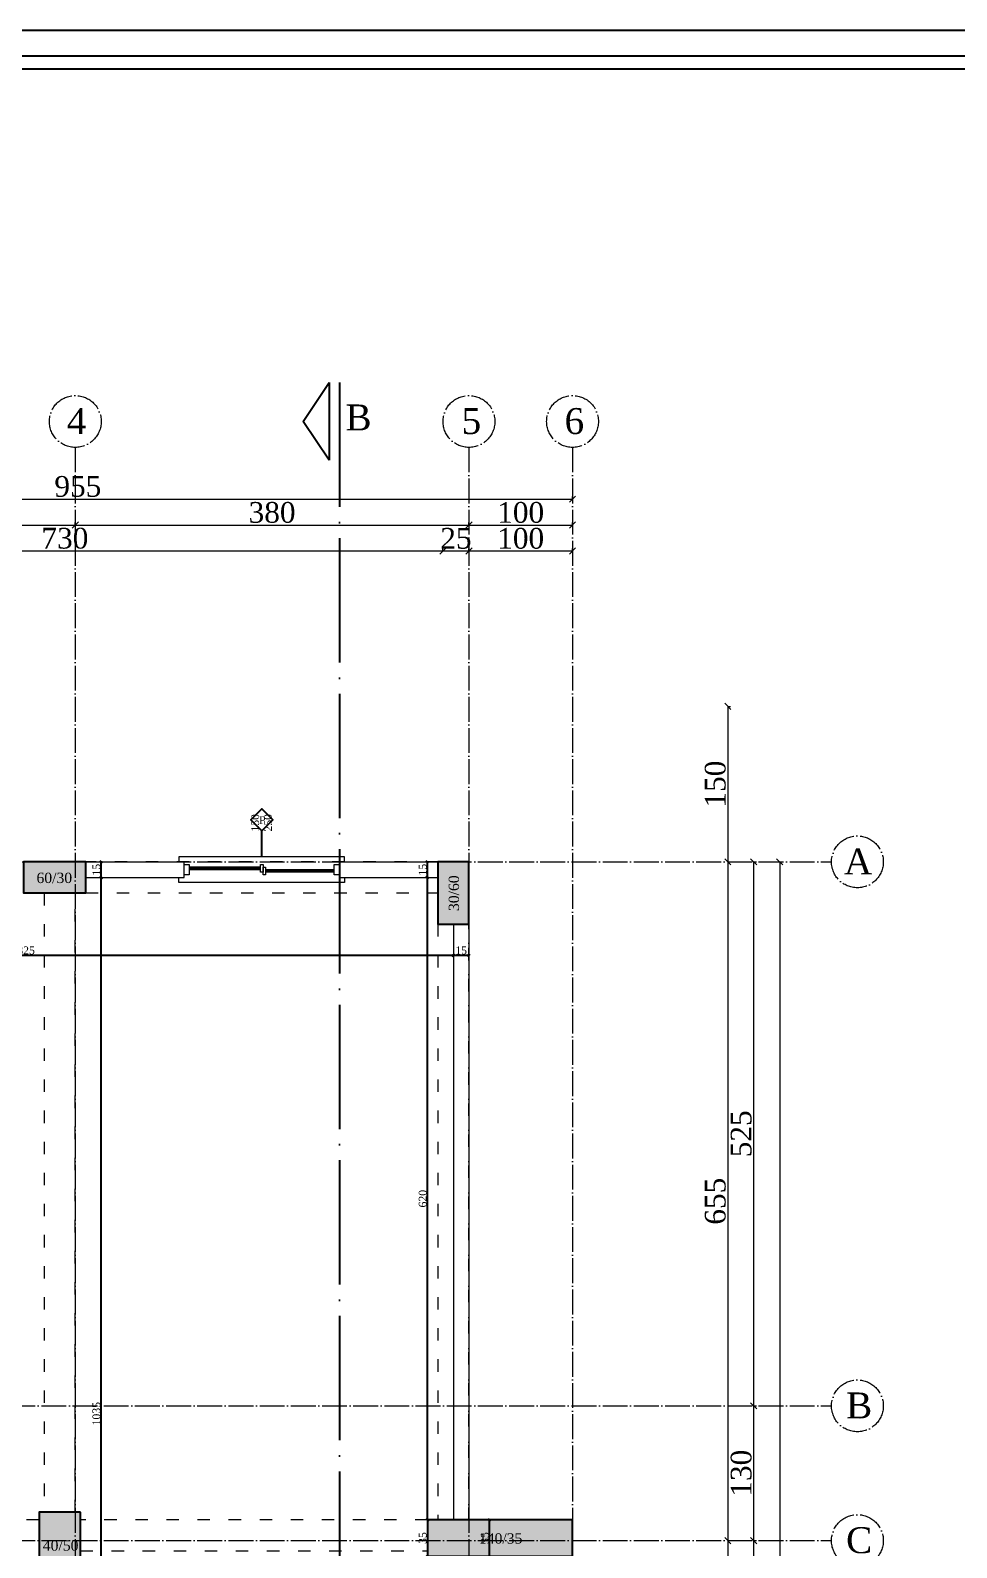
# Model space of a CAD drawing. Header units: metres. Extents: x -5196 to 34307, y 7076 to 19260.
# Drawn here: x 10889 to 11783, y 10710 to 12174 of the extents above; entities that cross this region are included whole.
import ezdxf

# ---------------------------------------------------------------- set-up
doc = ezdxf.new("R2010")
doc.units = ezdxf.units.M
doc.linetypes.add('ACAD_ISO03W100', pattern=[30, 12, -18])
doc.linetypes.add('ACAD_ISO04W100', pattern=[30, 24, -3, 0, -3])
doc.layers.add('YLZ-AKS', color=7, linetype='ACAD_ISO04W100', lineweight=5, true_color=0x2e2f36)
doc.layers.add('YLZ-TARAMA', color=7, linetype='Continuous', lineweight=5, true_color=0x686d6c)
for name, color, linetype, lineweight in [('YLZ-DUVAR', 151, 'Continuous', 20), ('YLZ-PENCERE', 231, 'Continuous', 5), ('YLZ-TEFRİŞ', 191, 'Continuous', 20), ('YLZ-ÖLÇÜ', 251, 'Continuous', 5)]:
    doc.layers.add(name, color=color, linetype=linetype, lineweight=lineweight)
for name, color, linetype in [('YLZ-Kesit Çizgisi', 10, 'Continuous'), ('YLZ-KOLON', 191, 'Continuous'), ('YLZ-PAFTA', 165, 'Continuous'), ('YLZ-YAZI', 113, 'Continuous')]:
    doc.layers.add(name, color=color, linetype=linetype)
doc.layers.add('YLZ-KİRİŞ', color=123, linetype='ACAD_ISO03W100', lineweight=5, transparency=0.5)
doc.styles.add('ARIAL', font='times.ttf')
doc.dimstyles.new('YLZ - Dış Ölçü', dxfattribs={"dimscale": 2, "dimtxt": 10, "dimasz": 3, "dimexe": 1.25, "dimexo": 1, "dimgap": 1, "dimtad": 1, "dimdec": 1, "dimrnd": 0.5, "dimtxsty": 'ARIAL', "dimblk": 'OBLIQUE', "dimcen": 1, "dimclrd": 250, "dimclre": 250, "dimclrt": 150, "dimadec": 0, "dimazin": 0, "dimtfac": 1, "dimtdec": 1, "dimtmove": 1, "dimatfit": 3, "dimldrblk": 'OBLIQUE', "dimfxl": 0, "dimarcsym": 0})
doc.dimstyles.new('YLZ - İç Ölçü', dxfattribs={"dimscale": 0.75, "dimtxt": 10, "dimasz": 3, "dimexe": 1.25, "dimexo": 1, "dimgap": 1, "dimtad": 1, "dimdec": 1, "dimrnd": 0.5, "dimtxsty": 'ARIAL', "dimblk": 'OBLIQUE', "dimcen": 1, "dimclrd": 256, "dimclre": 256, "dimclrt": 125, "dimadec": 0, "dimazin": 0, "dimtfac": 1, "dimtdec": 1, "dimtmove": 1, "dimatfit": 3, "dimldrblk": 'OBLIQUE', "dimfxl": 0, "dimarcsym": 0})

# ---------------------------------------------------------------- blocks, each defined once
blk = doc.blocks.new('Aks')
at = {"layer": 'YLZ-AKS'}
for p, q in [((479570.8, 4514594.6), (479570.8, 4512399.6)), ((479950.8, 4514594.6), (479950.8, 4512399.6)), ((480050.8, 4514594.6), (480050.8, 4512399.6)), ((478845.8, 4514194.6), (480300.8, 4514194.6)), ((478845.8, 4513669.6), (480300.8, 4513669.6)), ((478845.8, 4513539.6), (480300.8, 4513539.6))]:
    blk.add_line(p, q, dxfattribs=at)
for centre in [(479570.8, 4514619.6), (479950.8, 4514619.6), (480050.8, 4514619.6), (480325.8, 4514194.6), (480325.8, 4513669.6), (480325.8, 4513539.6)]:
    blk.add_circle(centre, 25, dxfattribs=at)
at = {"layer": 'YLZ-Kesit Çizgisi', "linetype": 'ACAD_ISO04W100', "ltscale": 5}
blk.add_line((479825.8, 4514657.1), (479825.8, 4512337.1), dxfattribs=at)
blk.add_lwpolyline([(479815.8, 4514582.1), (479790.8, 4514619.6), (479815.8, 4514657.1), (479815.8, 4514582.1)], dxfattribs=at)
at = {"layer": 'YLZ-Kesit Çizgisi', "linetype": 'ACAD_ISO04W100', "ltscale": 5, "insert": (479831.6, 4514636), "char_height": 25, "attachment_point": 1, "style": 'ARIAL'}
blk.add_mtext_dynamic_manual_height_columns('B', width=209.742, gutter_width=12.5, heights=[104], dxfattribs=at)
at = {"layer": 'YLZ-YAZI', "char_height": 25, "attachment_point": 1, "style": 'ARIAL'}
for s, insert in [('\\pi7.45917;4', (479555.1, 4514632.5)), ('\\pi8.63076;5', (479935.1, 4514632.5)), ('\\pi8.03595;6', (480035.1, 4514632.5)), ('\\pi2.78181;A', (480310.1, 4514207.5)), ('\\pi4.7645;B', (480310.1, 4513682.5)), ('\\pi4.75549;C', (480310.1, 4513552.5))]:
    blk.add_mtext_dynamic_manual_height_columns(s, width=31.519, gutter_width=12.5, heights=[8.55], dxfattribs=dict(at, insert=insert))
blk = doc.blocks.new('2. B.K. Kolon Plan')
at = {"layer": 'YLZ-TARAMA'}
h = blk.add_hatch(dxfattribs=at)
h.set_pattern_fill('ANSI33', color=256, angle=-90)
h.set_pattern_definition([(315, (-464579.172, -4496445.85), (4.4901280605, 4.4901280605), []), (315, (-464579.172, -4496450.34), (4.4901280605, 4.4901280605), [3.175, -1.5875])])
h.paths.add_polyline_path([(10668.2, 8741.9), (10638.2, 8741.9), (10638.2, 8681.9), (10668.2, 8681.9)])
h.paths.add_polyline_path([(11123.2, 8741.9), (11063.2, 8741.9), (11063.2, 8711.9), (11123.2, 8711.9)])
h.paths.add_polyline_path([(11493.2, 8741.9), (11463.2, 8741.9), (11463.2, 8716.9), (11463.2, 8681.9), (11493.2, 8681.9)])
h.paths.add_polyline_path([(10778.2, 8111.9), (10638.2, 8111.9), (10638.2, 8076.9), (10778.2, 8076.9)])
h.paths.add_polyline_path([(11118.2, 8086.9), (11118.2, 8114.4), (11078.2, 8114.4), (11078.2, 8076.9), (11078.2, 8054.4), (11118.2, 8054.4)])
h.paths.add_polyline_path([(11593.2, 8106.9), (11453.2, 8106.9), (11453.2, 8071.9), (11593.2, 8071.9)])
h.paths.add_polyline_path([(10898.2, 7481.9), (10738.2, 7481.9), (10738.2, 7451.9), (10898.2, 7451.9)])
h.paths.add_polyline_path([(11118.2, 7491.9), (11078.2, 7491.9), (11078.2, 7441.9), (11118.2, 7441.9)])
h.paths.add_polyline_path([(11593.2, 7511.9), (11563.2, 7511.9), (11563.2, 7451.9), (11593.2, 7451.9)])
h.paths.add_polyline_path([(10893.2, 7256.9), (10863.2, 7256.9), (10863.2, 7196.9), (10893.2, 7196.9), (10893.2, 7226.9)])
h.paths.add_polyline_path([(11113.2, 7256.9), (11083.2, 7256.9), (11083.2, 7196.9), (11113.2, 7196.9)])
h.paths.add_polyline_path([(11593.2, 7226.9), (11563.2, 7226.9), (11533.2, 7226.9), (11533.2, 7196.9), (11593.2, 7196.9)])
at = {"layer": 'YLZ-KİRİŞ'}
for points in [[(11123.2, 8711.9), (11463.2, 8711.9), (11463.2, 8741.9), (11123.2, 8741.9)], [(11113.2, 8711.9), (11083.2, 8711.9), (11083.2, 8114.4), (11113.2, 8114.4)], [(11493.2, 8681.9), (11463.2, 8681.9), (11463.2, 8106.9), (11493.2, 8106.9)], [(10778.2, 8076.9), (11078.2, 8076.9), (11078.2, 8106.9), (10778.2, 8106.9)], [(11453.2, 8106.9), (11118.2, 8106.9), (11118.2, 8076.9), (11453.2, 8076.9)]]:
    blk.add_lwpolyline(points, close=True, dxfattribs=at)
at = {"layer": 'YLZ-KOLON'}
for points in [[(11123.2, 8741.9), (11063.2, 8741.9), (11063.2, 8711.9), (11123.2, 8711.9)], [(11463.2, 8741.9), (11463.2, 8681.9), (11493.2, 8681.9), (11493.2, 8741.9)], [(11118.2, 8114.4), (11078.2, 8114.4), (11078.2, 8054.4), (11118.2, 8054.4)], [(11593.2, 8106.9), (11453.2, 8106.9), (11453.2, 8071.9), (11593.2, 8071.9)]]:
    blk.add_lwpolyline(points, close=True, dxfattribs=at)
at = {"layer": 'YLZ-YAZI', "char_height": 10, "attachment_point": 1, "style": 'ARIAL'}
for s, insert in [('\\pi27.02623;60/30', (11048.7, 8731.5)), ('\\pi26.82435;40/50', (11055, 8087.2)), ('\\pi24.10626;140/35', (11478.7, 8094))]:
    blk.add_mtext_dynamic_manual_height_columns(s, width=86.525, gutter_width=12.5, heights=[18.5], dxfattribs=dict(at, insert=insert))
at = {"layer": 'YLZ-YAZI', "insert": (11473.6, 8667.5), "char_height": 10, "attachment_point": 1, "rotation": 90, "style": 'ARIAL'}
blk.add_mtext_dynamic_manual_height_columns('\\pi27.0082;30/60', width=86.525, gutter_width=12.5, heights=[18.5], dxfattribs=at)
blk = doc.blocks.new('_Oblique')
at = {"color": 0, "linetype": 'ByBlock', "lineweight": -2}
blk.add_line((-0.5, -0.5), (0.5, 0.5), dxfattribs=at)
blk = doc.blocks.new('*D6072')
at = {"layer": 'Defpoints', "color": 0, "transparency": 16777216}
for p in [(482190, 4517160.7), (483145, 4517160.7), (483145, 4517160.7)]:
    blk.add_point(p, dxfattribs=at)
at = {"layer": 'YLZ-ÖLÇÜ', "color": 250, "lineweight": -2, "transparency": 16777216}
for p, q in [((482190, 4517160.7), (482190, 4517163.2)), ((483145, 4517160.7), (483145, 4517163.2)), ((482190, 4517160.7), (483145, 4517160.7))]:
    blk.add_line(p, q, dxfattribs=at)
at = {"layer": 'YLZ-ÖLÇÜ', "color": 250, "lineweight": -2, "transparency": 16777216, "xscale": 6, "yscale": 6, "zscale": 6, "rotation": 180}
blk.add_blockref('_Oblique', (482190, 4517160.7), dxfattribs=at)
at = {"layer": 'YLZ-ÖLÇÜ', "color": 250, "lineweight": -2, "transparency": 16777216, "xscale": 6, "yscale": 6, "zscale": 6}
blk.add_blockref('_Oblique', (483145, 4517160.7), dxfattribs=at)
at = {"layer": 'YLZ-ÖLÇÜ', "color": 150, "transparency": 16777216, "insert": (482667.5, 4517172.9), "char_height": 20, "attachment_point": 5, "style": 'ARIAL'}
blk.add_mtext('955', dxfattribs=at)
blk = doc.blocks.new('*D6078')
at = {"layer": 'Defpoints', "color": 0, "transparency": 16777216}
for p in [(483045, 4517135.7), (483145, 4517135.7), (483145, 4517135.7)]:
    blk.add_point(p, dxfattribs=at)
at = {"layer": 'YLZ-ÖLÇÜ', "color": 250, "lineweight": -2, "transparency": 16777216}
for p, q in [((483045, 4517135.7), (483045, 4517138.2)), ((483045, 4517135.7), (483145, 4517135.7)), ((483145, 4517135.7), (483145, 4517138.2))]:
    blk.add_line(p, q, dxfattribs=at)
at = {"layer": 'YLZ-ÖLÇÜ', "color": 250, "lineweight": -2, "transparency": 16777216, "xscale": 6, "yscale": 6, "zscale": 6, "rotation": 180}
blk.add_blockref('_Oblique', (483045, 4517135.7), dxfattribs=at)
at = {"layer": 'YLZ-ÖLÇÜ', "color": 250, "lineweight": -2, "transparency": 16777216, "xscale": 6, "yscale": 6, "zscale": 6}
blk.add_blockref('_Oblique', (483145, 4517135.7), dxfattribs=at)
at = {"layer": 'YLZ-ÖLÇÜ', "color": 150, "transparency": 16777216, "insert": (483095, 4517147.8), "char_height": 20, "attachment_point": 5, "style": 'ARIAL'}
blk.add_mtext('100', dxfattribs=at)
blk = doc.blocks.new('*D6080')
at = {"layer": 'Defpoints', "color": 0, "transparency": 16777216}
for p in [(482290, 4517110.7), (483020, 4517110.7), (483020, 4517110.7)]:
    blk.add_point(p, dxfattribs=at)
at = {"layer": 'YLZ-ÖLÇÜ', "color": 250, "lineweight": -2, "transparency": 16777216}
for p, q in [((482290, 4517110.7), (482290, 4517113.2)), ((482290, 4517110.7), (483020, 4517110.7)), ((483020, 4517110.7), (483020, 4517113.2))]:
    blk.add_line(p, q, dxfattribs=at)
at = {"layer": 'YLZ-ÖLÇÜ', "color": 250, "lineweight": -2, "transparency": 16777216, "xscale": 6, "yscale": 6, "zscale": 6, "rotation": 180}
blk.add_blockref('_Oblique', (482290, 4517110.7), dxfattribs=at)
at = {"layer": 'YLZ-ÖLÇÜ', "color": 250, "lineweight": -2, "transparency": 16777216, "xscale": 6, "yscale": 6, "zscale": 6}
blk.add_blockref('_Oblique', (483020, 4517110.7), dxfattribs=at)
at = {"layer": 'YLZ-ÖLÇÜ', "color": 150, "transparency": 16777216, "insert": (482655, 4517122.9), "char_height": 20, "attachment_point": 5, "style": 'ARIAL'}
blk.add_mtext('730', dxfattribs=at)
blk = doc.blocks.new('*D6081')
at = {"layer": 'Defpoints', "color": 0, "transparency": 16777216}
for p in [(483020, 4517110.7), (483045, 4517110.7), (483045, 4517110.7)]:
    blk.add_point(p, dxfattribs=at)
at = {"layer": 'YLZ-ÖLÇÜ', "color": 250, "lineweight": -2, "transparency": 16777216}
for p, q in [((483020, 4517110.7), (483020, 4517113.2)), ((483020, 4517110.7), (483045, 4517110.7)), ((483045, 4517110.7), (483045, 4517113.2))]:
    blk.add_line(p, q, dxfattribs=at)
at = {"layer": 'YLZ-ÖLÇÜ', "color": 250, "lineweight": -2, "transparency": 16777216, "xscale": 6, "yscale": 6, "zscale": 6, "rotation": 180}
blk.add_blockref('_Oblique', (483020, 4517110.7), dxfattribs=at)
at = {"layer": 'YLZ-ÖLÇÜ', "color": 250, "lineweight": -2, "transparency": 16777216, "xscale": 6, "yscale": 6, "zscale": 6}
blk.add_blockref('_Oblique', (483045, 4517110.7), dxfattribs=at)
at = {"layer": 'YLZ-ÖLÇÜ', "color": 150, "transparency": 16777216, "insert": (483032.5, 4517122.8), "char_height": 20, "attachment_point": 5, "style": 'ARIAL'}
blk.add_mtext('25', dxfattribs=at)
blk = doc.blocks.new('*D6082')
at = {"layer": 'Defpoints', "color": 0, "transparency": 16777216}
for p in [(483045, 4517110.7), (483145, 4517110.7), (483145, 4517110.7)]:
    blk.add_point(p, dxfattribs=at)
at = {"layer": 'YLZ-ÖLÇÜ', "color": 250, "lineweight": -2, "transparency": 16777216}
for p, q in [((483045, 4517110.7), (483045, 4517113.2)), ((483045, 4517110.7), (483145, 4517110.7)), ((483145, 4517110.7), (483145, 4517113.2))]:
    blk.add_line(p, q, dxfattribs=at)
at = {"layer": 'YLZ-ÖLÇÜ', "color": 250, "lineweight": -2, "transparency": 16777216, "xscale": 6, "yscale": 6, "zscale": 6, "rotation": 180}
blk.add_blockref('_Oblique', (483045, 4517110.7), dxfattribs=at)
at = {"layer": 'YLZ-ÖLÇÜ', "color": 250, "lineweight": -2, "transparency": 16777216, "xscale": 6, "yscale": 6, "zscale": 6}
blk.add_blockref('_Oblique', (483145, 4517110.7), dxfattribs=at)
at = {"layer": 'YLZ-ÖLÇÜ', "color": 150, "transparency": 16777216, "insert": (483095, 4517122.8), "char_height": 20, "attachment_point": 5, "style": 'ARIAL'}
blk.add_mtext('100', dxfattribs=at)
blk = doc.blocks.new('*D6085')
at = {"layer": 'Defpoints', "color": 0, "transparency": 16777216}
for p in [(482415, 4517135.7), (482665, 4517135.7), (482665, 4517135.7)]:
    blk.add_point(p, dxfattribs=at)
at = {"layer": 'YLZ-ÖLÇÜ', "color": 250, "lineweight": -2, "transparency": 16777216}
for p, q in [((482415, 4517135.7), (482415, 4517138.2)), ((482415, 4517135.7), (482665, 4517135.7)), ((482665, 4517135.7), (482665, 4517138.2))]:
    blk.add_line(p, q, dxfattribs=at)
at = {"layer": 'YLZ-ÖLÇÜ', "color": 250, "lineweight": -2, "transparency": 16777216, "xscale": 6, "yscale": 6, "zscale": 6, "rotation": 180}
blk.add_blockref('_Oblique', (482415, 4517135.7), dxfattribs=at)
at = {"layer": 'YLZ-ÖLÇÜ', "color": 250, "lineweight": -2, "transparency": 16777216, "xscale": 6, "yscale": 6, "zscale": 6}
blk.add_blockref('_Oblique', (482665, 4517135.7), dxfattribs=at)
at = {"layer": 'YLZ-ÖLÇÜ', "color": 150, "transparency": 16777216, "insert": (482540, 4517147.8), "char_height": 20, "attachment_point": 5, "style": 'ARIAL'}
blk.add_mtext('250', dxfattribs=at)
blk = doc.blocks.new('*D6086')
at = {"layer": 'Defpoints', "color": 0, "transparency": 16777216}
for p in [(482665, 4517135.7), (483045, 4517135.7), (483045, 4517135.7)]:
    blk.add_point(p, dxfattribs=at)
at = {"layer": 'YLZ-ÖLÇÜ', "color": 250, "lineweight": -2, "transparency": 16777216}
for p, q in [((482665, 4517135.7), (482665, 4517138.2)), ((482665, 4517135.7), (483045, 4517135.7)), ((483045, 4517135.7), (483045, 4517138.2))]:
    blk.add_line(p, q, dxfattribs=at)
at = {"layer": 'YLZ-ÖLÇÜ', "color": 250, "lineweight": -2, "transparency": 16777216, "xscale": 6, "yscale": 6, "zscale": 6, "rotation": 180}
blk.add_blockref('_Oblique', (482665, 4517135.7), dxfattribs=at)
at = {"layer": 'YLZ-ÖLÇÜ', "color": 250, "lineweight": -2, "transparency": 16777216, "xscale": 6, "yscale": 6, "zscale": 6}
blk.add_blockref('_Oblique', (483045, 4517135.7), dxfattribs=at)
at = {"layer": 'YLZ-ÖLÇÜ', "color": 150, "transparency": 16777216, "insert": (482855, 4517147.8), "char_height": 20, "attachment_point": 5, "style": 'ARIAL'}
blk.add_mtext('380', dxfattribs=at)
blk = doc.blocks.new('*D6095')
at = {"layer": 'Defpoints', "color": 0, "transparency": 16777216}
for p in [(483345, 4516810.7), (483345, 4515265.7), (483345, 4515265.7)]:
    blk.add_point(p, dxfattribs=at)
at = {"layer": 'YLZ-ÖLÇÜ', "color": 250, "lineweight": -2, "transparency": 16777216}
for p, q in [((483345, 4516810.7), (483347.5, 4516810.7)), ((483345, 4516810.7), (483345, 4515265.7)), ((483345, 4515265.7), (483347.5, 4515265.7))]:
    blk.add_line(p, q, dxfattribs=at)
at = {"layer": 'YLZ-ÖLÇÜ', "color": 250, "lineweight": -2, "transparency": 16777216, "xscale": 6, "yscale": 6, "zscale": 6}
for p, rotation in [((483345, 4516810.7), 90), ((483345, 4515265.7), 270)]:
    blk.add_blockref('_Oblique', p, dxfattribs=dict(at, rotation=rotation))
at = {"layer": 'YLZ-ÖLÇÜ', "color": 150, "transparency": 16777216, "insert": (483332.9, 4516038.2), "char_height": 20, "attachment_point": 5, "rotation": 90, "style": 'ARIAL'}
blk.add_mtext('1545', dxfattribs=at)
blk = doc.blocks.new('*D6097')
at = {"layer": 'Defpoints', "color": 0, "transparency": 16777216}
for p in [(483320, 4516155.7), (483320, 4516155.7), (483320, 4515520.7)]:
    blk.add_point(p, dxfattribs=at)
at = {"layer": 'YLZ-ÖLÇÜ', "color": 250, "lineweight": -2, "transparency": 16777216}
for p, q in [((483320, 4516155.7), (483322.5, 4516155.7)), ((483320, 4515520.7), (483320, 4516155.7)), ((483320, 4515520.7), (483322.5, 4515520.7))]:
    blk.add_line(p, q, dxfattribs=at)
at = {"layer": 'YLZ-ÖLÇÜ', "color": 250, "lineweight": -2, "transparency": 16777216, "xscale": 6, "yscale": 6, "zscale": 6}
for p, rotation in [((483320, 4516155.7), 90), ((483320, 4515520.7), 270)]:
    blk.add_blockref('_Oblique', p, dxfattribs=dict(at, rotation=rotation))
at = {"layer": 'YLZ-ÖLÇÜ', "color": 150, "transparency": 16777216, "insert": (483307.9, 4515838.2), "char_height": 20, "attachment_point": 5, "rotation": 90, "style": 'ARIAL'}
blk.add_mtext('635', dxfattribs=at)
blk = doc.blocks.new('*D6098')
at = {"layer": 'Defpoints', "color": 0, "transparency": 16777216}
for p in [(483320, 4516285.7), (483320, 4516285.7), (483320, 4516155.7)]:
    blk.add_point(p, dxfattribs=at)
at = {"layer": 'YLZ-ÖLÇÜ', "color": 250, "lineweight": -2, "transparency": 16777216}
for p, q in [((483320, 4516285.7), (483322.5, 4516285.7)), ((483320, 4516155.7), (483320, 4516285.7)), ((483320, 4516155.7), (483322.5, 4516155.7))]:
    blk.add_line(p, q, dxfattribs=at)
at = {"layer": 'YLZ-ÖLÇÜ', "color": 250, "lineweight": -2, "transparency": 16777216, "xscale": 6, "yscale": 6, "zscale": 6}
for p, rotation in [((483320, 4516285.7), 90), ((483320, 4516155.7), 270)]:
    blk.add_blockref('_Oblique', p, dxfattribs=dict(at, rotation=rotation))
at = {"layer": 'YLZ-ÖLÇÜ', "color": 150, "transparency": 16777216, "insert": (483307.9, 4516220.7), "char_height": 20, "attachment_point": 5, "rotation": 90, "style": 'ARIAL'}
blk.add_mtext('130', dxfattribs=at)
blk = doc.blocks.new('*D6099')
at = {"layer": 'Defpoints', "color": 0, "transparency": 16777216}
for p in [(483320, 4516810.7), (483320, 4516810.7), (483320, 4516285.7)]:
    blk.add_point(p, dxfattribs=at)
at = {"layer": 'YLZ-ÖLÇÜ', "color": 250, "lineweight": -2, "transparency": 16777216}
for p, q in [((483320, 4516810.7), (483322.5, 4516810.7)), ((483320, 4516285.7), (483320, 4516810.7)), ((483320, 4516285.7), (483322.5, 4516285.7))]:
    blk.add_line(p, q, dxfattribs=at)
at = {"layer": 'YLZ-ÖLÇÜ', "color": 250, "lineweight": -2, "transparency": 16777216, "xscale": 6, "yscale": 6, "zscale": 6}
for p, rotation in [((483320, 4516810.7), 90), ((483320, 4516285.7), 270)]:
    blk.add_blockref('_Oblique', p, dxfattribs=dict(at, rotation=rotation))
at = {"layer": 'YLZ-ÖLÇÜ', "color": 150, "transparency": 16777216, "insert": (483307.9, 4516548.2), "char_height": 20, "attachment_point": 5, "rotation": 90, "style": 'ARIAL'}
blk.add_mtext('525', dxfattribs=at)
blk = doc.blocks.new('*D6100')
at = {"layer": 'Defpoints', "color": 0, "transparency": 16777216}
for p in [(483295, 4516960.7), (483295, 4516810.7), (483295, 4516810.7)]:
    blk.add_point(p, dxfattribs=at)
at = {"layer": 'YLZ-ÖLÇÜ', "color": 250, "lineweight": -2, "transparency": 16777216}
for p, q in [((483295, 4516960.7), (483297.5, 4516960.7)), ((483295, 4516960.7), (483295, 4516810.7)), ((483295, 4516810.7), (483297.5, 4516810.7))]:
    blk.add_line(p, q, dxfattribs=at)
at = {"layer": 'YLZ-ÖLÇÜ', "color": 250, "lineweight": -2, "transparency": 16777216, "xscale": 6, "yscale": 6, "zscale": 6}
for p, rotation in [((483295, 4516960.7), 90), ((483295, 4516810.7), 270)]:
    blk.add_blockref('_Oblique', p, dxfattribs=dict(at, rotation=rotation))
at = {"layer": 'YLZ-ÖLÇÜ', "color": 150, "transparency": 16777216, "insert": (483282.9, 4516885.7), "char_height": 20, "attachment_point": 5, "rotation": 90, "style": 'ARIAL'}
blk.add_mtext('150', dxfattribs=at)
blk = doc.blocks.new('*D6101')
at = {"layer": 'Defpoints', "color": 0, "transparency": 16777216}
for p in [(483295, 4516810.7), (483295, 4516155.7), (483295, 4516155.7)]:
    blk.add_point(p, dxfattribs=at)
at = {"layer": 'YLZ-ÖLÇÜ', "color": 250, "lineweight": -2, "transparency": 16777216}
for p, q in [((483295, 4516810.7), (483297.5, 4516810.7)), ((483295, 4516810.7), (483295, 4516155.7)), ((483295, 4516155.7), (483297.5, 4516155.7))]:
    blk.add_line(p, q, dxfattribs=at)
at = {"layer": 'YLZ-ÖLÇÜ', "color": 250, "lineweight": -2, "transparency": 16777216, "xscale": 6, "yscale": 6, "zscale": 6}
for p, rotation in [((483295, 4516810.7), 90), ((483295, 4516155.7), 270)]:
    blk.add_blockref('_Oblique', p, dxfattribs=dict(at, rotation=rotation))
at = {"layer": 'YLZ-ÖLÇÜ', "color": 150, "transparency": 16777216, "insert": (483282.9, 4516483.2), "char_height": 20, "attachment_point": 5, "rotation": 90, "style": 'ARIAL'}
blk.add_mtext('655', dxfattribs=at)
blk = doc.blocks.new('*D6102')
at = {"layer": 'Defpoints', "color": 0, "transparency": 16777216}
for p in [(483295, 4516155.7), (483295, 4515265.7), (483295, 4515265.7)]:
    blk.add_point(p, dxfattribs=at)
at = {"layer": 'YLZ-ÖLÇÜ', "color": 250, "lineweight": -2, "transparency": 16777216}
for p, q in [((483295, 4516155.7), (483297.5, 4516155.7)), ((483295, 4516155.7), (483295, 4515265.7)), ((483295, 4515265.7), (483297.5, 4515265.7))]:
    blk.add_line(p, q, dxfattribs=at)
at = {"layer": 'YLZ-ÖLÇÜ', "color": 250, "lineweight": -2, "transparency": 16777216, "xscale": 6, "yscale": 6, "zscale": 6}
for p, rotation in [((483295, 4516155.7), 90), ((483295, 4515265.7), 270)]:
    blk.add_blockref('_Oblique', p, dxfattribs=dict(at, rotation=rotation))
at = {"layer": 'YLZ-ÖLÇÜ', "color": 150, "transparency": 16777216, "insert": (483282.8, 4515710.7), "char_height": 20, "attachment_point": 5, "rotation": 90, "style": 'ARIAL'}
blk.add_mtext('890', dxfattribs=at)
blk = doc.blocks.new('*D6221')
at = {"layer": 'Defpoints', "color": 0, "transparency": 16777216}
for p in [(11332.1, 10736.3), (11332.1, 10736.3), (11332.1, 10701.3)]:
    blk.add_point(p, dxfattribs=at)
at = {"layer": 'YLZ-ÖLÇÜ', "color": 251, "lineweight": -2, "transparency": 16777216}
for p, q in [((11332.1, 10736.3), (11333, 10736.3)), ((11332.1, 10701.3), (11332.1, 10736.3)), ((11332.1, 10701.3), (11333, 10701.3))]:
    blk.add_line(p, q, dxfattribs=at)
at = {"layer": 'YLZ-ÖLÇÜ', "color": 251, "lineweight": -2, "transparency": 16777216, "xscale": 2.25, "yscale": 2.25, "zscale": 2.25}
for p, rotation in [((11332.1, 10736.3), 90), ((11332.1, 10701.3), 270)]:
    blk.add_blockref('_Oblique', p, dxfattribs=dict(at, rotation=rotation))
at = {"layer": 'YLZ-ÖLÇÜ', "color": 125, "transparency": 16777216, "insert": (11327.5, 10718.8), "char_height": 7.5, "attachment_point": 5, "rotation": 90, "style": 'ARIAL'}
blk.add_mtext('35', dxfattribs=at)
blk = doc.blocks.new('*D6225')
at = {"layer": 'Defpoints', "color": 0, "transparency": 16777216}
for p in [(11272.1, 11356.3), (11272.1, 11356.3), (11272.1, 10736.3)]:
    blk.add_point(p, dxfattribs=at)
at = {"layer": 'YLZ-ÖLÇÜ', "color": 251, "lineweight": -2, "transparency": 16777216}
for p, q in [((11272.1, 11356.3), (11273, 11356.3)), ((11272.1, 10736.3), (11272.1, 11356.3)), ((11272.1, 10736.3), (11273, 10736.3))]:
    blk.add_line(p, q, dxfattribs=at)
at = {"layer": 'YLZ-ÖLÇÜ', "color": 251, "lineweight": -2, "transparency": 16777216, "xscale": 2.25, "yscale": 2.25, "zscale": 2.25}
for p, rotation in [((11272.1, 11356.3), 90), ((11272.1, 10736.3), 270)]:
    blk.add_blockref('_Oblique', p, dxfattribs=dict(at, rotation=rotation))
at = {"layer": 'YLZ-ÖLÇÜ', "color": 125, "transparency": 16777216, "insert": (11267.5, 11046.3), "char_height": 7.5, "attachment_point": 5, "rotation": 90, "style": 'ARIAL'}
blk.add_mtext('620', dxfattribs=at)
blk = doc.blocks.new('*D6226')
at = {"layer": 'Defpoints', "color": 0, "transparency": 16777216}
for p in [(11272.1, 11371.3), (11272.1, 11371.3), (11272.1, 11356.3)]:
    blk.add_point(p, dxfattribs=at)
at = {"layer": 'YLZ-ÖLÇÜ', "color": 251, "lineweight": -2, "transparency": 16777216}
for p, q in [((11272.1, 11371.3), (11273, 11371.3)), ((11272.1, 11356.3), (11272.1, 11371.3)), ((11272.1, 11356.3), (11273, 11356.3))]:
    blk.add_line(p, q, dxfattribs=at)
at = {"layer": 'YLZ-ÖLÇÜ', "color": 251, "lineweight": -2, "transparency": 16777216, "xscale": 2.25, "yscale": 2.25, "zscale": 2.25}
for p, rotation in [((11272.1, 11371.3), 90), ((11272.1, 11356.3), 270)]:
    blk.add_blockref('_Oblique', p, dxfattribs=dict(at, rotation=rotation))
at = {"layer": 'YLZ-ÖLÇÜ', "color": 125, "transparency": 16777216, "insert": (11267.5, 11363.8), "char_height": 7.5, "attachment_point": 5, "rotation": 90, "style": 'ARIAL'}
blk.add_mtext('15', dxfattribs=at)
blk = doc.blocks.new('*D6227')
at = {"layer": 'Defpoints', "color": 0, "transparency": 16777216}
for p in [(11272.1, 10736.3), (11272.1, 10701.3), (11272.1, 10701.3)]:
    blk.add_point(p, dxfattribs=at)
at = {"layer": 'YLZ-ÖLÇÜ', "color": 251, "lineweight": -2, "transparency": 16777216}
for p, q in [((11272.1, 10736.3), (11273, 10736.3)), ((11272.1, 10736.3), (11272.1, 10701.3)), ((11272.1, 10701.3), (11273, 10701.3))]:
    blk.add_line(p, q, dxfattribs=at)
at = {"layer": 'YLZ-ÖLÇÜ', "color": 251, "lineweight": -2, "transparency": 16777216, "xscale": 2.25, "yscale": 2.25, "zscale": 2.25}
for p, rotation in [((11272.1, 10736.3), 90), ((11272.1, 10701.3), 270)]:
    blk.add_blockref('_Oblique', p, dxfattribs=dict(at, rotation=rotation))
at = {"layer": 'YLZ-ÖLÇÜ', "color": 125, "transparency": 16777216, "insert": (11267.5, 10718.8), "char_height": 7.5, "attachment_point": 5, "rotation": 90, "style": 'ARIAL'}
blk.add_mtext('35', dxfattribs=at)
blk = doc.blocks.new('*D6236')
at = {"layer": 'Defpoints', "color": 0, "transparency": 16777216}
for p in [(10957.1, 11356.3), (10957.1, 11356.3), (10957.1, 10321.3)]:
    blk.add_point(p, dxfattribs=at)
at = {"layer": 'YLZ-ÖLÇÜ', "color": 251, "lineweight": -2, "transparency": 16777216}
for p, q in [((10957.1, 11356.3), (10958, 11356.3)), ((10957.1, 10321.3), (10957.1, 11356.3)), ((10957.1, 10321.3), (10958, 10321.3))]:
    blk.add_line(p, q, dxfattribs=at)
at = {"layer": 'YLZ-ÖLÇÜ', "color": 251, "lineweight": -2, "transparency": 16777216, "xscale": 2.25, "yscale": 2.25, "zscale": 2.25}
for p, rotation in [((10957.1, 11356.3), 90), ((10957.1, 10321.3), 270)]:
    blk.add_blockref('_Oblique', p, dxfattribs=dict(at, rotation=rotation))
at = {"layer": 'YLZ-ÖLÇÜ', "color": 125, "transparency": 16777216, "insert": (10952.5, 10838.8), "char_height": 7.5, "attachment_point": 5, "rotation": 90, "style": 'ARIAL'}
blk.add_mtext('1035', dxfattribs=at)
blk = doc.blocks.new('*D6237')
at = {"layer": 'Defpoints', "color": 0, "transparency": 16777216}
for p in [(10957.1, 11371.3), (10957.1, 11371.3), (10957.1, 11356.3)]:
    blk.add_point(p, dxfattribs=at)
at = {"layer": 'YLZ-ÖLÇÜ', "color": 251, "lineweight": -2, "transparency": 16777216}
for p, q in [((10957.1, 11371.3), (10958, 11371.3)), ((10957.1, 11356.3), (10957.1, 11371.3)), ((10957.1, 11356.3), (10958, 11356.3))]:
    blk.add_line(p, q, dxfattribs=at)
at = {"layer": 'YLZ-ÖLÇÜ', "color": 251, "lineweight": -2, "transparency": 16777216, "xscale": 2.25, "yscale": 2.25, "zscale": 2.25}
for p, rotation in [((10957.1, 11371.3), 90), ((10957.1, 11356.3), 270)]:
    blk.add_blockref('_Oblique', p, dxfattribs=dict(at, rotation=rotation))
at = {"layer": 'YLZ-ÖLÇÜ', "color": 125, "transparency": 16777216, "insert": (10952.5, 11363.8), "char_height": 7.5, "attachment_point": 5, "rotation": 90, "style": 'ARIAL'}
blk.add_mtext('15', dxfattribs=at)
blk = doc.blocks.new('*D6187')
at = {"layer": 'Defpoints', "color": 0, "transparency": 16777216}
for p in [(10472.1, 11281.3), (11297.1, 11281.3), (11297.1, 11281.3)]:
    blk.add_point(p, dxfattribs=at)
at = {"layer": 'YLZ-ÖLÇÜ', "color": 251, "lineweight": -2, "transparency": 16777216}
for p, q in [((10472.1, 11281.3), (10472.1, 11282.3)), ((10472.1, 11281.3), (11297.1, 11281.3)), ((11297.1, 11281.3), (11297.1, 11282.3))]:
    blk.add_line(p, q, dxfattribs=at)
at = {"layer": 'YLZ-ÖLÇÜ', "color": 251, "lineweight": -2, "transparency": 16777216, "xscale": 2.25, "yscale": 2.25, "zscale": 2.25, "rotation": 180}
blk.add_blockref('_Oblique', (10472.1, 11281.3), dxfattribs=at)
at = {"layer": 'YLZ-ÖLÇÜ', "color": 251, "lineweight": -2, "transparency": 16777216, "xscale": 2.25, "yscale": 2.25, "zscale": 2.25}
blk.add_blockref('_Oblique', (11297.1, 11281.3), dxfattribs=at)
at = {"layer": 'YLZ-ÖLÇÜ', "color": 125, "transparency": 16777216, "insert": (10884.6, 11285.9), "char_height": 7.5, "attachment_point": 5, "style": 'ARIAL'}
blk.add_mtext('825', dxfattribs=at)
blk = doc.blocks.new('*D6188')
at = {"layer": 'Defpoints', "color": 0, "transparency": 16777216}
for p in [(11297.1, 11281.3), (11312.1, 11281.3), (11312.1, 11281.3)]:
    blk.add_point(p, dxfattribs=at)
at = {"layer": 'YLZ-ÖLÇÜ', "color": 251, "lineweight": -2, "transparency": 16777216}
for p, q in [((11297.1, 11281.3), (11297.1, 11282.3)), ((11297.1, 11281.3), (11312.1, 11281.3)), ((11312.1, 11281.3), (11312.1, 11282.3))]:
    blk.add_line(p, q, dxfattribs=at)
at = {"layer": 'YLZ-ÖLÇÜ', "color": 251, "lineweight": -2, "transparency": 16777216, "xscale": 2.25, "yscale": 2.25, "zscale": 2.25, "rotation": 180}
blk.add_blockref('_Oblique', (11297.1, 11281.3), dxfattribs=at)
at = {"layer": 'YLZ-ÖLÇÜ', "color": 251, "lineweight": -2, "transparency": 16777216, "xscale": 2.25, "yscale": 2.25, "zscale": 2.25}
blk.add_blockref('_Oblique', (11312.1, 11281.3), dxfattribs=at)
at = {"layer": 'YLZ-ÖLÇÜ', "color": 125, "transparency": 16777216, "insert": (11304.6, 11285.9), "char_height": 7.5, "attachment_point": 5, "style": 'ARIAL'}
blk.add_mtext('15', dxfattribs=at)
blk = doc.blocks.new('ZK. Dış Ölçü')
at = {"layer": 'YLZ-ÖLÇÜ'}
for p1, p2, picture, middle in [((482190.03, 4517160.65), (483145.03, 4517160.65), '*D6072', (482667.53, 4517172.86)), ((483295.03, 4516960.65), (483295.03, 4516810.65), '*D6100', (483282.86, 4516885.65)), ((483345.03, 4516810.65), (483345.03, 4515265.65), '*D6095', (483332.86, 4516038.15))]:
    dim = blk.add_aligned_dim(p1=p1, p2=p2, distance=0, dimstyle='YLZ - Dış Ölçü', dxfattribs=at)
    dim.commit()
    dim.dimension.update_dxf_attribs({"geometry": picture, "text_midpoint": middle})
for base, p1, p2, angle, picture, middle in [((482665.03, 4517135.65), (482415.03, 4517135.65), (482665.03, 4517135.65), 180, '*D6085', (482540.03, 4517147.83)), ((483045.03, 4517135.65), (482665.03, 4517135.65), (483045.03, 4517135.65), 180, '*D6086', (482855.03, 4517147.83)), ((483145.03, 4517135.65), (483045.03, 4517135.65), (483145.03, 4517135.65), 180, '*D6078', (483095.03, 4517147.83)), ((483020.03, 4517110.65), (482290.03, 4517110.65), (483020.03, 4517110.65), 180, '*D6080', (482655.03, 4517122.86)), ((483145.03, 4517110.65), (483045.03, 4517110.65), (483145.03, 4517110.65), 180, '*D6082', (483095.03, 4517122.83)), ((483295.03, 4516155.65), (483295.03, 4516810.65), (483295.03, 4516155.65), 90, '*D6101', (483282.86, 4516483.15)), ((483320.03, 4516810.65), (483320.03, 4516285.65), (483320.03, 4516810.65), 270, '*D6099', (483307.86, 4516548.15)), ((483320.03, 4516285.65), (483320.03, 4516155.65), (483320.03, 4516285.65), 270, '*D6098', (483307.86, 4516220.65)), ((483295.03, 4515265.65), (483295.03, 4516155.65), (483295.03, 4515265.65), 90, '*D6102', (483282.83, 4515710.65)), ((483320.03, 4516155.65), (483320.03, 4515520.65), (483320.03, 4516155.65), 270, '*D6097', (483307.86, 4515838.15))]:
    dim = blk.add_linear_dim(base=base, p1=p1, p2=p2, angle=angle, dimstyle='YLZ - Dış Ölçü', dxfattribs=at)
    dim.commit()
    dim.dimension.update_dxf_attribs({"geometry": picture, "text_midpoint": middle})
dim = blk.add_linear_dim(base=(483045.03, 4517110.65), p1=(483020.03, 4517110.65), p2=(483045.03, 4517110.65), angle=180, dimstyle='YLZ - Dış Ölçü', dxfattribs=at)
dim.commit()
dim.dimension.update_dxf_attribs({"geometry": '*D6081', "text_midpoint": (483032.53, 4517110.65), "dimtype": 128})
blk = doc.blocks.new('İç Ölçü')
at = {"layer": 'YLZ-ÖLÇÜ'}
for base, p1, p2, angle, picture, middle in [((10957.1, 11371.32), (10957.1, 11356.32), (10957.1, 11371.32), 270, '*D6237', (10952.53, 11363.82)), ((11272.1, 11371.32), (11272.1, 11356.32), (11272.1, 11371.32), 270, '*D6226', (11267.53, 11363.82)), ((10957.1, 11356.32), (10957.1, 10321.32), (10957.1, 11356.32), 270, '*D6236', (10952.53, 10838.82)), ((11297.1, 11281.32), (10472.1, 11281.32), (11297.1, 11281.32), 180, '*D6187', (10884.6, 11285.89)), ((11312.1, 11281.32), (11297.1, 11281.32), (11312.1, 11281.32), 180, '*D6188', (11304.6, 11285.89)), ((11332.1, 10736.32), (11332.1, 10701.32), (11332.1, 10736.32), 270, '*D6221', (11327.53, 10718.82))]:
    dim = blk.add_linear_dim(base=base, p1=p1, p2=p2, angle=angle, dimstyle='YLZ - İç Ölçü', dxfattribs=at)
    dim.commit()
    dim.dimension.update_dxf_attribs({"geometry": picture, "text_midpoint": middle})
for p2, picture, middle in [((11272.1, 11356.32), '*D6225', (11267.53, 11046.32)), ((11272.1, 10701.32), '*D6227', (11267.53, 10718.82))]:
    dim = blk.add_aligned_dim(p1=(11272.1, 10736.32), p2=p2, distance=0, dimstyle='YLZ - İç Ölçü', dxfattribs=at)
    dim.commit()
    dim.dimension.update_dxf_attribs({"geometry": picture, "text_midpoint": middle})

msp = doc.modelspace()

# ---------------------------------------------------------------- linework, layer by layer
at = {"layer": 'YLZ-DUVAR'}
for p, q in [((10942.1, 11371.32), (11037.1, 11371.32)), ((11037.1, 11356.32), (11037.1, 11371.32)), ((11187.1, 11356.32), (11187.1, 11371.32)), ((11187.1, 11371.32), (11282.1, 11371.32)), ((10942.1, 11356.32), (11037.1, 11356.32)), ((11187.1, 11356.32), (11282.1, 11356.32)), ((11297.1, 11311.32), (11297.1, 10736.32)), ((11312.1, 11311.32), (11312.1, 10736.32))]:
    msp.add_line(p, q, dxfattribs=at)
at = {"layer": 'YLZ-PAFTA'}
for points in [[(10032.1, 9173.82), (18557.1, 9173.82), (18557.1, 12173.82), (10032.1, 12173.82)], [(10057.1, 9198.82), (18532.1, 9198.82), (18532.1, 12148.82), (10057.1, 12148.82)], [(10069.6, 9211.32), (18519.6, 9211.32), (18519.6, 12136.32), (10069.6, 12136.32)]]:
    msp.add_lwpolyline(points, close=True, dxfattribs=at)
at = {"layer": 'YLZ-PENCERE'}
for p, q in [((11110.85, 11366.32), (11042.1, 11366.32)), ((11110.85, 11365.32), (11042.1, 11365.32)), ((11110.85, 11364.82), (11042.1, 11364.82)), ((11110.85, 11363.82), (11042.1, 11363.82)), ((11182.1, 11363.82), (11115.85, 11363.82)), ((11182.1, 11362.82), (11115.85, 11362.82)), ((11182.1, 11362.32), (11115.85, 11362.32)), ((11182.1, 11361.32), (11115.85, 11361.32))]:
    msp.add_line(p, q, dxfattribs=at)
for points in [[(11192.1, 11371.32), (11192.1, 11376.32), (11032.1, 11376.32), (11032.1, 11371.32)], [(11192.1, 11356.32), (11192.1, 11351.32), (11032.1, 11351.32), (11032.1, 11356.32)]]:
    msp.add_lwpolyline(points, dxfattribs=at)
for points in [[(11042.1, 11368.82), (11042.1, 11358.82), (11037.1, 11358.82), (11037.1, 11368.82)], [(11113.35, 11368.82), (11113.35, 11361.32), (11110.85, 11361.32), (11110.85, 11368.82)], [(11115.85, 11366.32), (11115.85, 11358.82), (11113.35, 11358.82), (11113.35, 11366.32)], [(11187.1, 11368.82), (11187.1, 11358.82), (11182.1, 11358.82), (11182.1, 11368.82)]]:
    msp.add_lwpolyline(points, close=True, dxfattribs=at)
at = {"layer": 'YLZ-YAZI'}
msp.add_line((11112.1, 11376.32), (11112.1, 11401.32), dxfattribs=at)
msp.add_lwpolyline([(11112.1, 11401.32), (11101.49, 11411.93), (11112.1, 11422.54), (11122.7, 11411.93)], close=True, dxfattribs=at)

# ---------------------------------------------------------------- block references
msp.add_blockref('İç Ölçü', (0, 0))
at = {"layer": 'YLZ-DUVAR'}
msp.add_blockref('2. B.K. Kolon Plan', (-181.06, 2629.42), dxfattribs=at)
at = {"layer": 'YLZ-TEFRİŞ'}
msp.add_blockref('Aks', (-468638.68, -4502823.23), dxfattribs=at)
at = {"layer": 'YLZ-ÖLÇÜ'}
msp.add_blockref('ZK. Dış Ölçü', (-471732.93, -4505439.33), dxfattribs=at)

# ---------------------------------------------------------------- texts
at = {"layer": 'YLZ-YAZI', "insert": (11122.09, 11417.52), "char_height": 7.5, "attachment_point": 9, "rotation": 90, "style": 'ARIAL'}
msp.add_mtext_dynamic_manual_height_columns('150\\P250', width=58.361, gutter_width=12.5, heights=[27.42], dxfattribs=at)
at = {"layer": 'YLZ-YAZI', "insert": (11094.51, 11407.89), "char_height": 7.5, "attachment_point": 7, "style": 'ARIAL'}
msp.add_mtext_dynamic_manual_height_columns('\\pi14.99218;P', width=35.5702, gutter_width=12.5, heights=[14.45], dxfattribs=at)

doc.saveas('drawing.dxf')
